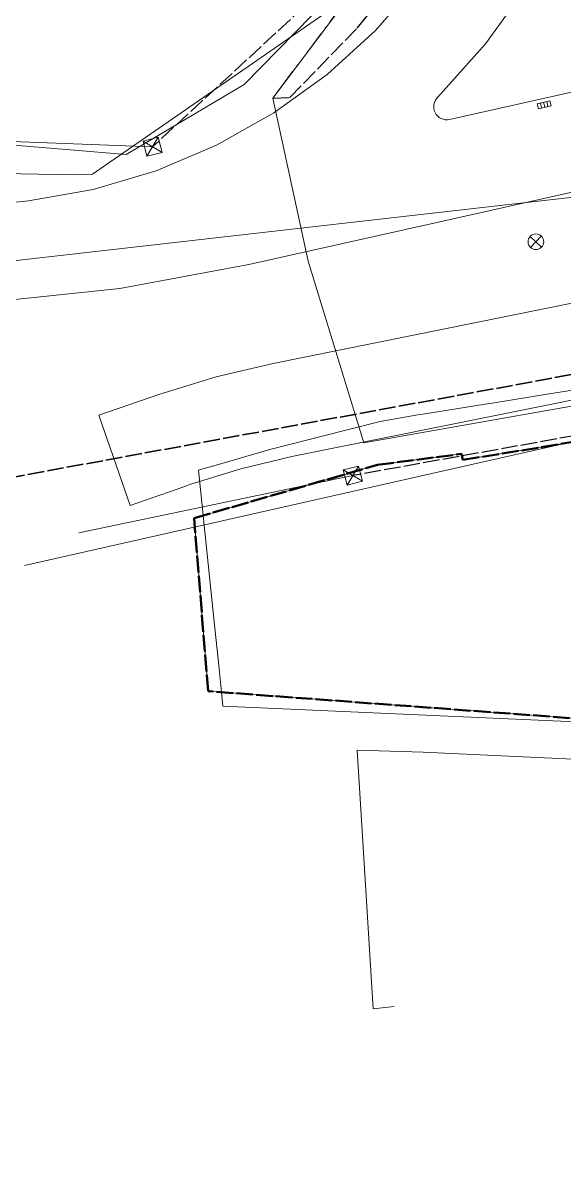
# Model space of a CAD drawing. Header units: metres. Extents: x 105014 to 106600, y 111320 to 118425.
# Drawn here: x 106016.9 to 106058.5, y 116612.7 to 116699.5 of the extents above; entities that cross this region are included whole.
import ezdxf

# ---------------------------------------------------------------- set-up
doc = ezdxf.new("R2010")
doc.units = ezdxf.units.M
doc.linetypes.add('DASHDOT', pattern=[3.556, 2.54, -0.508, 0, -0.508])
doc.linetypes.add('DASHED', pattern=[1.524, 1.27, -0.254])
for name, color, linetype, lineweight in [('00-BASE-LIMITE', 7, 'DASHED', 50), ('00-BASE-UE', 42, 'DASHED', 25), ('10-PAV-BOCACALLE', 9, 'CONTINUOUS', 13), ('20-EP-ZONA-DURA', 253, 'CONTINUOUS', 13), ('30-RED-ENEL-EXIST', 13, 'CONTINUOUS', 13), ('30-RED-ENEL-NODOS', 11, 'CONTINUOUS', 13), ('30-RED-ENEL-PROY', 1, 'DASHED', 25), ('30-RED-ETB-EXIST', 145, 'CONTINUOUS', 13), ('30-RED-VANTI-EXIST', 52, 'CONTINUOUS', 13), ('30-RED-VANTI-PROY', 2, 'DASHED', 25), ('30-RED-VANTI-RETIRO', 8, 'DASHDOT', 13), ('35-RH-ACUE-MENOR-EXIST', 151, 'CONTINUOUS', 13), ('35-RH-PLUV-NODOS', 94, 'CONTINUOUS', 13), ('36-RH-SAN-COLECTOR-PROY', 6, 'DASHED', 35), ('60-PREDIAL-LOTE', 42, 'CONTINUOUS', 13)]:
    doc.layers.add(name, color=color, linetype=linetype, lineweight=lineweight)

# ---------------------------------------------------------------- blocks, each defined once
blk = doc.blocks.new('CAJA_ENEL')
for p, q in [((-0.6, -0.6), (0.6, 0.6)), ((-0.6, 0.6), (0.6, -0.6))]:
    blk.add_line(p, q)
blk.add_lwpolyline([(-0.6, -0.6), (0.6, -0.6), (0.6, 0.6), (-0.6, 0.6)], close=True)
blk = doc.blocks.new('SUMIDERO')
for p, q in [((-0.25, -0.2), (-0.25, 0.2)), ((0, -0.2), (0, 0.2)), ((0.25, -0.2), (0.25, 0.2))]:
    blk.add_line(p, q)
blk.add_lwpolyline([(-0.5, -0.2), (0.5, -0.2), (0.5, 0.2), (-0.5, 0.2)], close=True)
blk = doc.blocks.new('POZO_PLUV')
for p, q in [((-0.42, -0.42), (0.42, 0.42)), ((-0.42, 0.42), (0.42, -0.42))]:
    blk.add_line(p, q)
blk.add_circle((0, 0), 0.6)

msp = doc.modelspace()

# ---------------------------------------------------------------- linework, layer by layer
at = {"layer": '00-BASE-LIMITE'}
msp.add_lwpolyline([(106089.8826, 116612.3989), (106089.7783, 116613.0699), (106089.7775, 116613.0745), (106089.2899, 116616.2107), (106087.9903, 116622.7863), (106086.6645, 116631.0865), (106087.0519, 116631.1863), (106085.4057, 116636.9987), (106083.8431, 116642.1699), (106083.1029, 116644.5293), (106068.0051, 116645.4951), (106031.1291, 116648.2261), (106030.0581, 116661.5073), (106044.1401, 116665.5891), (106050.5921, 116666.4351), (106050.6961, 116665.9681), (106070.8041, 116669.2491), (106070.7051, 116669.6061), (106074.1171, 116669.9719), (106070.7713, 116678.7111), (106064.4171, 116695.5329), (106059.2939, 116710.1099)], dxfattribs=at)
at = {"layer": '00-BASE-UE'}
msp.add_lwpolyline([(106089.8827, 116612.3989), (106089.7783, 116613.0699), (106089.7775, 116613.0745), (106089.2899, 116616.2107), (106087.9903, 116622.7863), (106086.6645, 116631.0865), (106087.0519, 116631.1863), (106085.4057, 116636.9987), (106083.8431, 116642.1699), (106083.1029, 116644.5293), (106068.0051, 116645.4951), (106031.1291, 116648.2261), (106030.0581, 116661.5073), (106044.1401, 116665.5891), (106050.5921, 116666.4351), (106050.6961, 116665.9681), (106070.8041, 116669.2491), (106070.7051, 116669.6061), (106074.1171, 116669.9719), (106070.7713, 116678.7111), (106064.4171, 116695.5329), (106059.2939, 116710.1099)], dxfattribs=at)
at = {"layer": '10-PAV-BOCACALLE'}
for points in [[(106015.4181, 116685.6505), (106017.3441, 116685.8414), (106022.3064, 116686.725), (106027.1387, 116688.1579), (106031.7805, 116690.1223), (106036.1735, 116692.5934), (106040.2625, 116695.5404), (106043.9964, 116698.9261), (106047.8132, 116703.3365)], [(106055.6671, 116702.3607), (106052.4341, 116697.8826), (106048.7445, 116693.7727), (106048.6447, 116693.656), (106048.5639, 116693.5254), (106048.504, 116693.384), (106048.4666, 116693.2351), (106048.4523, 116693.0822), (106048.4617, 116692.9289), (106048.4967, 116692.7712), (106048.5566, 116692.6212), (106048.6398, 116692.4828), (106048.7443, 116692.3596), (106048.8722, 116692.2514), (106049.0163, 116692.166), (106049.1727, 116692.1059), (106049.3369, 116692.0728), (106049.5043, 116692.0675), (106049.6703, 116692.0903), (106069.7933, 116696.5931)], [(106072.6439, 116689.5457), (106048.697, 116684.1871), (106034.2495, 116680.9541), (106024.3434, 116679.1319), (106014.327, 116678.0718)], [(106071.6153, 116673.0783), (106037.5713, 116666.2211), (106033.6546, 116665.2953), (106029.8083, 116664.1105), (106029.2591, 116663.9192), (106025.1467, 116662.4867), (106022.7289, 116669.4063), (106027.4279, 116671.0115), (106031.7393, 116672.3396), (106036.1297, 116673.3773), (106075.1561, 116681.2381)]]:
    msp.add_lwpolyline(points, dxfattribs=at)
at = {"layer": '20-EP-ZONA-DURA'}
msp.add_lwpolyline([(106068.0051, 116645.4951), (106031.1291, 116648.2261), (106030.0581, 116661.5073), (106044.1401, 116665.5891), (106050.5921, 116666.4351), (106050.6961, 116665.9681), (106070.8041, 116669.2491)], dxfattribs=at)
at = {"layer": '30-RED-ENEL-EXIST'}
for points in [[(106026.8641, 116689.9949), (106014.0345, 116690.4761)], [(106042.2447, 116664.7707), (106021.2063, 116660.3769)]]:
    msp.add_lwpolyline(points, dxfattribs=at)
at = {"layer": '30-RED-ENEL-PROY'}
for points in [[(106041.9271, 116703.8923), (106026.8641, 116689.9949)], [(106074.3987, 116670.5495), (106042.2447, 116664.7707)]]:
    msp.add_lwpolyline(points, dxfattribs=at)
at = {"layer": '30-RED-ETB-EXIST'}
for points in [[(105977.684, 116688.824), (105977.677, 116688.771), (105978.672, 116688.64), (106020.832, 116687.838), (106022.266, 116687.882), (106042.353, 116701.806), (106042.394, 116701.839)], [(106006.48, 116680.139), (106068.403, 116687.179), (106069.52, 116687.735), (106081.859, 116689.034)], [(106017.024, 116657.872), (106075.065, 116670.973), (106075.553, 116671.168)]]:
    msp.add_lwpolyline(points, dxfattribs=at)
at = {"layer": '30-RED-VANTI-EXIST'}
for points in [[(106036.0911, 116693.7295), (106043.1101, 116703.0569), (106048.7039, 116710.5137), (106052.8655, 116723.3141), (106053.5531, 116729.2887), (106053.3727, 116733.1273), (106051.7551, 116739.1067), (106049.6717, 116747.0404)], [(106066.8597, 116671.4705), (106043.0987, 116667.2721), (106038.8243, 116681.2189), (106036.0911, 116693.7295)], [(106089.051, 116641.1405), (106069.3857, 116642.2637), (106059.1563, 116643.0179), (106047.6475, 116643.5555), (106042.5881, 116643.7153), (106043.7925, 116623.8575), (106045.4257, 116624.0403)]]:
    msp.add_lwpolyline(points, dxfattribs=at)
at = {"layer": '30-RED-VANTI-PROY'}
msp.add_lwpolyline([(106036.0911, 116693.7295), (106037.4027, 116693.7683), (106042.5681, 116699.0881), (106045.5427, 116702.6531), (106049.2469, 116707.9653), (106052.6519, 116714.4663), (106055.2545, 116721.1595), (106056.6195, 116727.9269), (106051.2159, 116742.6857), (106049.6717, 116747.0404)], dxfattribs=at)
at = {"layer": '30-RED-VANTI-RETIRO'}
msp.add_lwpolyline([(106036.0911, 116693.7295), (106043.1101, 116703.0569), (106048.7039, 116710.5137), (106052.8655, 116723.3141), (106053.5531, 116729.2887), (106053.3727, 116733.1273), (106051.7551, 116739.1067), (106049.6717, 116747.0404)], dxfattribs=at)
at = {"layer": '35-RH-ACUE-MENOR-EXIST'}
msp.add_lwpolyline([(105178.5744, 116817.4508), (105539.9476, 116761.043), (105920.9127, 116698.2673), (105927.6139, 116697.316), (106024.833, 116689.4124), (106033.902, 116694.7788), (106040.5526, 116701.5538), (106047.9791, 116715.1949), (106051.8201, 116725.8396), (106046.6693, 116749.4243), (106048.6153, 116749.9885), (106037.1633, 116787.9158), (106015.5063, 116861.68), (106011.1153, 116873.1384), (105951.3398, 117023.2056), (105939.5771, 117054.3457), (105902.7237, 117158.6512), (105897.7174, 117237.0197), (105887, 117327.4)], dxfattribs=at)
at = {"layer": '36-RH-SAN-COLECTOR-PROY'}
msp.add_lwpolyline([(106065.0051, 116673.6197), (105976.221, 116657.31)], dxfattribs=at)
at = {"layer": '60-PREDIAL-LOTE'}
msp.add_lwpolyline([(106068.0054, 116645.4951), (106032.2639, 116647.0857), (106032.1538, 116648.1506), (106031.9419, 116650.1908), (106031.5942, 116653.5539), (106030.7507, 116661.708), (106030.748, 116661.7337), (106030.3907, 116665.188), (106030.9123, 116665.3334), (106031.5752, 116665.5181), (106035.8797, 116666.7827), (106039.9995, 116667.8259), (106044.3394, 116668.9193), (106047.234, 116669.426), (106047.9416, 116669.5387), (106052.4146, 116670.2518), (106052.9484, 116670.3374), (106057.1701, 116671.0126), (106064.1451, 116672.125)], dxfattribs=at)

# ---------------------------------------------------------------- block references
at = {"layer": '30-RED-ENEL-NODOS'}
for p, rotation in [((106026.8641, 116689.9949), 14.3), ((106042.2446, 116664.7706), 14.5)]:
    msp.add_blockref('CAJA_ENEL', p, dxfattribs=dict(at, rotation=rotation))
at = {"layer": '35-RH-PLUV-NODOS'}
for name, p, rotation in [('SUMIDERO', (106056.9313, 116693.22), 13.1), ('SUMIDERO', (106056.9313, 116693.22), 13.1), ('SUMIDERO', (106056.9313, 116693.22), 13.1), ('POZO_PLUV', (106056.2963, 116682.7075), 271)]:
    msp.add_blockref(name, p, dxfattribs=dict(at, rotation=rotation))

doc.saveas('drawing.dxf')
